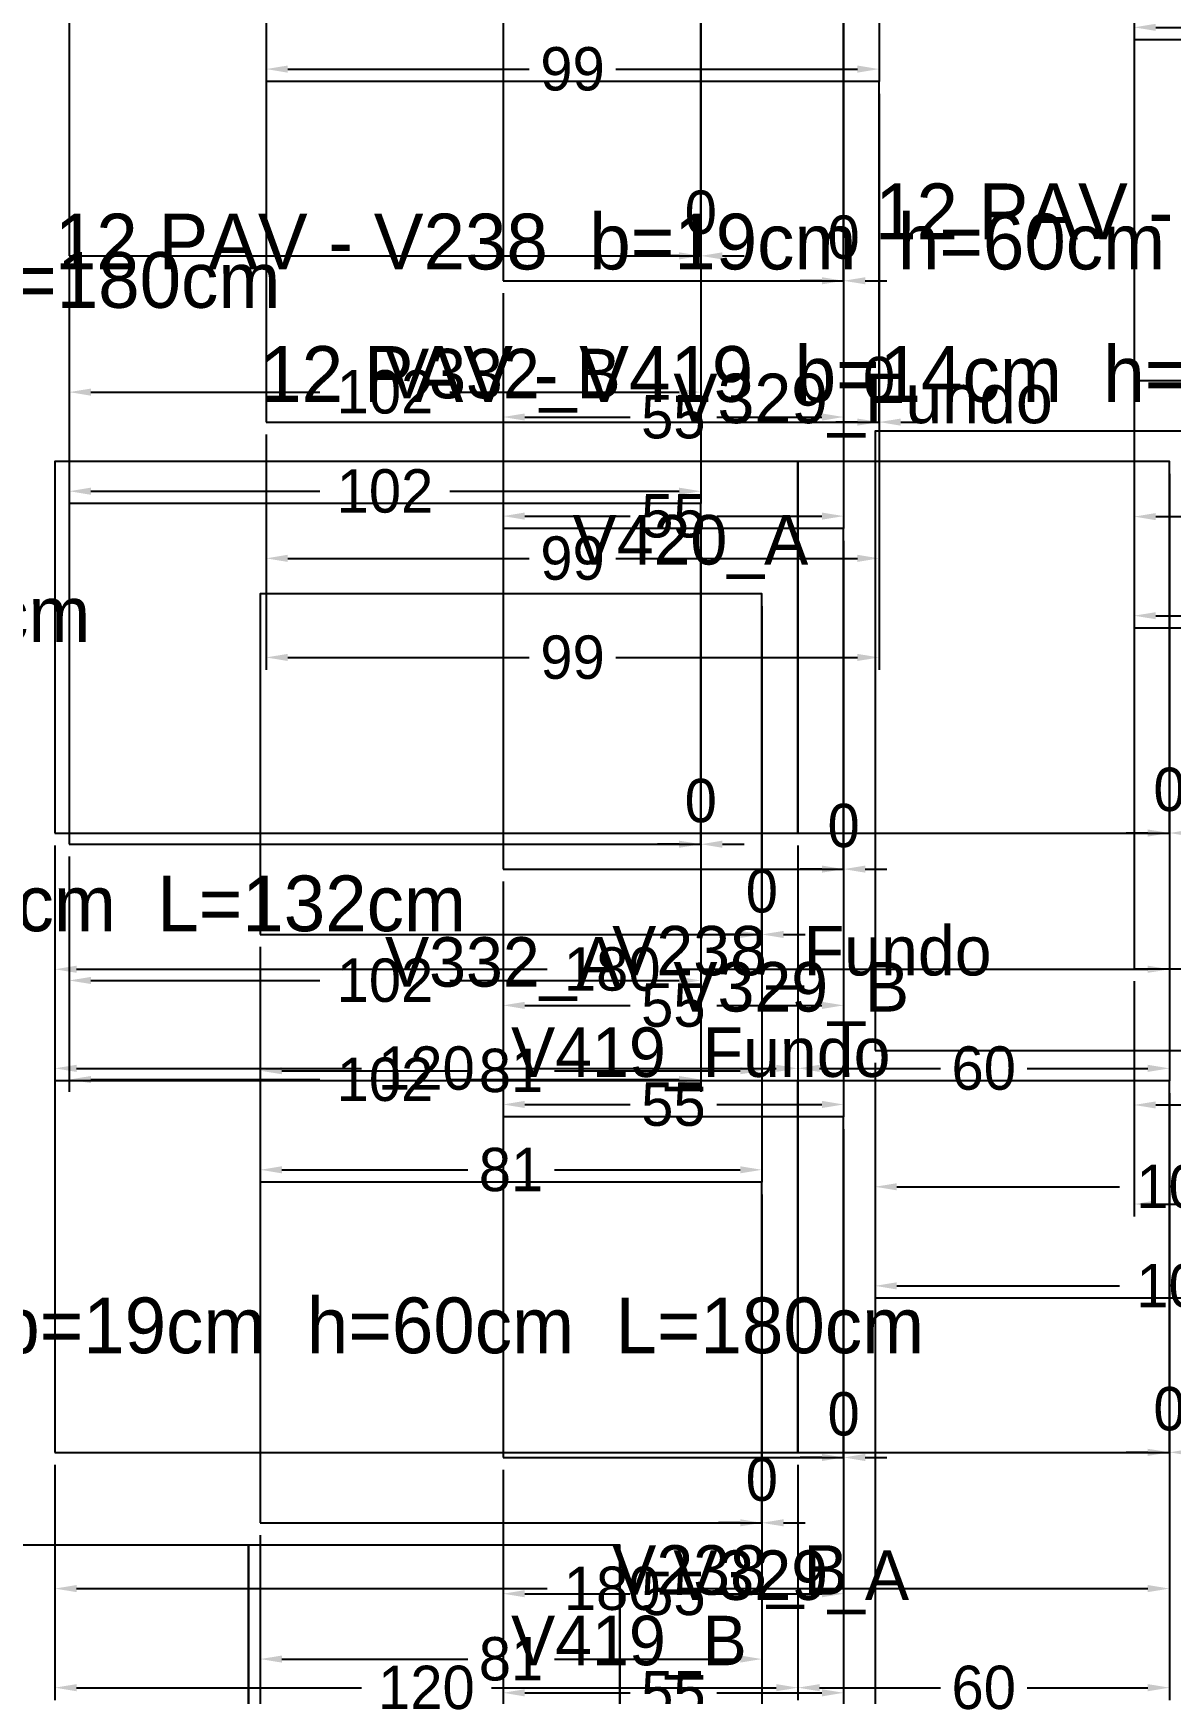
# Model space of a CAD drawing. Header units: metres. Extents: x 946 to 6411, y 1397 to 3666.
# Drawn here: x 4629 to 4812.7, y 2021.7 to 2289.8 of the extents above; entities that cross this region are included whole.
import ezdxf

# ---------------------------------------------------------------- set-up
doc = ezdxf.new("R2010")
doc.units = ezdxf.units.M
doc.layers.add('COTA', color=3, linetype='Continuous')
doc.dimstyles.new('COTA_VIG', dxfattribs={"dimtxt": 7, "dimasz": 3.5, "dimexe": 2, "dimexo": 2, "dimgap": 1.5, "dimtad": 1, "dimdec": 1, "dimcen": 2.5, "dimclrd": 3, "dimclre": 3, "dimclrt": 3, "dimazin": 3, "dimtfac": 1, "dimtmove": 0, "dimatfit": 3})

# ---------------------------------------------------------------- blocks, each defined once
blk = doc.blocks.new('_CLOSEDFILLED')
at = {"color": 0, "linetype": 'BYBLOCK'}
blk.add_solid([(-1, 0.164), (0, 0), (-1, -0.164)], dxfattribs=at)
blk = doc.blocks.new('*D292')
at = {"color": 3}
for p, q in [((4806.74, 2136.74), (4806.74, 2114.74)), ((4938.74, 2136.74), (4938.74, 2114.74)), ((4810.24, 2116.74), (4862.24, 2116.74)), ((4883.24, 2116.74), (4935.24, 2116.74))]:
    blk.add_line(p, q, dxfattribs=at)
at = {"layer": 'Defpoints'}
for p in [(4806.74, 2138.74), (4938.74, 2138.74), (4806.74, 2116.74)]:
    blk.add_point(p, dxfattribs=at)
at = {"layer": 'COTA', "color": 3, "xscale": 3.5, "yscale": 3.5, "rotation": 180}
blk.add_blockref('_CLOSEDFILLED', (4806.74, 2116.74), dxfattribs=at)
at = {"layer": 'COTA', "color": 3, "xscale": 3.5, "yscale": 3.5}
blk.add_blockref('_CLOSEDFILLED', (4938.74, 2116.74), dxfattribs=at)
at = {"layer": 'COTA', "color": 3, "insert": (4872.74, 2116.74), "char_height": 7, "attachment_point": 5}
blk.add_mtext('132', dxfattribs=at)
blk = doc.blocks.new('*D293')
at = {"color": 3}
for p, q in [((4806.74, 2136.74), (4806.74, 2098.74)), ((4926.74, 2136.74), (4926.74, 2098.74)), ((4810.24, 2100.74), (4856.24, 2100.74)), ((4877.24, 2100.74), (4923.24, 2100.74))]:
    blk.add_line(p, q, dxfattribs=at)
at = {"layer": 'Defpoints'}
for p in [(4806.74, 2138.74), (4926.74, 2138.74), (4806.74, 2100.74)]:
    blk.add_point(p, dxfattribs=at)
at = {"layer": 'COTA', "color": 3, "xscale": 3.5, "yscale": 3.5, "rotation": 180}
blk.add_blockref('_CLOSEDFILLED', (4806.74, 2100.74), dxfattribs=at)
at = {"layer": 'COTA', "color": 3, "xscale": 3.5, "yscale": 3.5}
blk.add_blockref('_CLOSEDFILLED', (4926.74, 2100.74), dxfattribs=at)
at = {"layer": 'COTA', "color": 3, "insert": (4866.74, 2100.74), "char_height": 7, "attachment_point": 5}
blk.add_mtext('120', dxfattribs=at)
blk = doc.blocks.new('*D296')
at = {"color": 3}
for p, q in [((4806.74, 2231.74), (4806.74, 2209.74)), ((4938.74, 2231.74), (4938.74, 2209.74)), ((4810.24, 2211.74), (4862.24, 2211.74)), ((4883.24, 2211.74), (4935.24, 2211.74))]:
    blk.add_line(p, q, dxfattribs=at)
at = {"layer": 'Defpoints'}
for p in [(4806.74, 2233.74), (4938.74, 2233.74), (4806.74, 2211.74)]:
    blk.add_point(p, dxfattribs=at)
at = {"layer": 'COTA', "color": 3, "xscale": 3.5, "yscale": 3.5, "rotation": 180}
blk.add_blockref('_CLOSEDFILLED', (4806.74, 2211.74), dxfattribs=at)
at = {"layer": 'COTA', "color": 3, "xscale": 3.5, "yscale": 3.5}
blk.add_blockref('_CLOSEDFILLED', (4938.74, 2211.74), dxfattribs=at)
at = {"layer": 'COTA', "color": 3, "insert": (4872.74, 2211.74), "char_height": 7, "attachment_point": 5}
blk.add_mtext('132', dxfattribs=at)
blk = doc.blocks.new('*D297')
at = {"color": 3}
for p, q in [((4806.74, 2231.74), (4806.74, 2193.74)), ((4926.74, 2231.74), (4926.74, 2193.74)), ((4810.24, 2195.74), (4856.24, 2195.74)), ((4877.24, 2195.74), (4923.24, 2195.74))]:
    blk.add_line(p, q, dxfattribs=at)
at = {"layer": 'Defpoints'}
for p in [(4806.74, 2233.74), (4926.74, 2233.74), (4806.74, 2195.74)]:
    blk.add_point(p, dxfattribs=at)
at = {"layer": 'COTA', "color": 3, "xscale": 3.5, "yscale": 3.5, "rotation": 180}
blk.add_blockref('_CLOSEDFILLED', (4806.74, 2195.74), dxfattribs=at)
at = {"layer": 'COTA', "color": 3, "xscale": 3.5, "yscale": 3.5}
blk.add_blockref('_CLOSEDFILLED', (4926.74, 2195.74), dxfattribs=at)
at = {"layer": 'COTA', "color": 3, "insert": (4866.74, 2195.74), "char_height": 7, "attachment_point": 5}
blk.add_mtext('120', dxfattribs=at)
blk = doc.blocks.new('*D301')
at = {"color": 3}
for p, q in [((4806.74, 2326.74), (4806.74, 2288.74)), ((4926.74, 2326.74), (4926.74, 2288.74)), ((4810.24, 2290.74), (4856.24, 2290.74)), ((4877.24, 2290.74), (4923.24, 2290.74))]:
    blk.add_line(p, q, dxfattribs=at)
at = {"layer": 'Defpoints'}
for p in [(4806.74, 2328.74), (4926.74, 2328.74), (4806.74, 2290.74)]:
    blk.add_point(p, dxfattribs=at)
at = {"layer": 'COTA', "color": 3, "xscale": 3.5, "yscale": 3.5, "rotation": 180}
blk.add_blockref('_CLOSEDFILLED', (4806.74, 2290.74), dxfattribs=at)
at = {"layer": 'COTA', "color": 3, "xscale": 3.5, "yscale": 3.5}
blk.add_blockref('_CLOSEDFILLED', (4926.74, 2290.74), dxfattribs=at)
at = {"layer": 'COTA', "color": 3, "insert": (4866.74, 2290.74), "char_height": 7, "attachment_point": 5}
blk.add_mtext('120', dxfattribs=at)
blk = doc.blocks.new('*D1175')
at = {"color": 3}
for p, q in [((4632.45, 2058.65), (4632.45, 2036.65)), ((4812.45, 2058.65), (4812.45, 2036.65)), ((4635.95, 2038.65), (4711.95, 2038.65)), ((4732.95, 2038.65), (4808.95, 2038.65))]:
    blk.add_line(p, q, dxfattribs=at)
at = {"layer": 'Defpoints'}
for p in [(4632.45, 2060.65), (4812.45, 2060.65), (4632.45, 2038.65)]:
    blk.add_point(p, dxfattribs=at)
at = {"layer": 'COTA', "color": 3, "xscale": 3.5, "yscale": 3.5, "rotation": 180}
blk.add_blockref('_CLOSEDFILLED', (4632.45, 2038.65), dxfattribs=at)
at = {"layer": 'COTA', "color": 3, "xscale": 3.5, "yscale": 3.5}
blk.add_blockref('_CLOSEDFILLED', (4812.45, 2038.65), dxfattribs=at)
at = {"layer": 'COTA', "color": 3, "insert": (4722.45, 2038.65), "char_height": 7, "attachment_point": 5}
blk.add_mtext('180', dxfattribs=at)
blk = doc.blocks.new('*D1176')
at = {"color": 3}
for p, q in [((4632.45, 2058.65), (4632.45, 2020.65)), ((4752.45, 2058.65), (4752.45, 2020.65)), ((4635.95, 2022.65), (4681.95, 2022.65)), ((4702.95, 2022.65), (4748.95, 2022.65))]:
    blk.add_line(p, q, dxfattribs=at)
at = {"layer": 'Defpoints'}
for p in [(4632.45, 2060.65), (4752.45, 2060.65), (4632.45, 2022.65)]:
    blk.add_point(p, dxfattribs=at)
at = {"layer": 'COTA', "color": 3, "xscale": 3.5, "yscale": 3.5, "rotation": 180}
blk.add_blockref('_CLOSEDFILLED', (4632.45, 2022.65), dxfattribs=at)
at = {"layer": 'COTA', "color": 3, "xscale": 3.5, "yscale": 3.5}
blk.add_blockref('_CLOSEDFILLED', (4752.45, 2022.65), dxfattribs=at)
at = {"layer": 'COTA', "color": 3, "insert": (4692.45, 2022.65), "char_height": 7, "attachment_point": 5}
blk.add_mtext('120', dxfattribs=at)
blk = doc.blocks.new('*D1177')
at = {"color": 3}
for p, q in [((4752.45, 2058.65), (4752.45, 2020.65)), ((4812.45, 2058.65), (4812.45, 2020.65)), ((4755.95, 2022.65), (4775.45, 2022.65)), ((4789.45, 2022.65), (4808.95, 2022.65))]:
    blk.add_line(p, q, dxfattribs=at)
at = {"layer": 'Defpoints'}
for p in [(4752.45, 2060.65), (4812.45, 2060.65), (4752.45, 2022.65)]:
    blk.add_point(p, dxfattribs=at)
at = {"layer": 'COTA', "color": 3, "xscale": 3.5, "yscale": 3.5, "rotation": 180}
blk.add_blockref('_CLOSEDFILLED', (4752.45, 2022.65), dxfattribs=at)
at = {"layer": 'COTA', "color": 3, "xscale": 3.5, "yscale": 3.5}
blk.add_blockref('_CLOSEDFILLED', (4812.45, 2022.65), dxfattribs=at)
at = {"layer": 'COTA', "color": 3, "insert": (4782.45, 2022.65), "char_height": 7, "attachment_point": 5}
blk.add_mtext('60', dxfattribs=at)
blk = doc.blocks.new('*D1179')
at = {"color": 3}
for p, q in [((4632.45, 2158.65), (4632.45, 2136.65)), ((4812.45, 2158.65), (4812.45, 2136.65)), ((4635.95, 2138.65), (4711.95, 2138.65)), ((4732.95, 2138.65), (4808.95, 2138.65))]:
    blk.add_line(p, q, dxfattribs=at)
at = {"layer": 'Defpoints'}
for p in [(4632.45, 2160.65), (4812.45, 2160.65), (4632.45, 2138.65)]:
    blk.add_point(p, dxfattribs=at)
at = {"layer": 'COTA', "color": 3, "xscale": 3.5, "yscale": 3.5, "rotation": 180}
blk.add_blockref('_CLOSEDFILLED', (4632.45, 2138.65), dxfattribs=at)
at = {"layer": 'COTA', "color": 3, "xscale": 3.5, "yscale": 3.5}
blk.add_blockref('_CLOSEDFILLED', (4812.45, 2138.65), dxfattribs=at)
at = {"layer": 'COTA', "color": 3, "insert": (4722.45, 2138.65), "char_height": 7, "attachment_point": 5}
blk.add_mtext('180', dxfattribs=at)
blk = doc.blocks.new('*D1180')
at = {"color": 3}
for p, q in [((4632.45, 2158.65), (4632.45, 2120.65)), ((4752.45, 2158.65), (4752.45, 2120.65)), ((4635.95, 2122.65), (4681.95, 2122.65)), ((4702.95, 2122.65), (4748.95, 2122.65))]:
    blk.add_line(p, q, dxfattribs=at)
at = {"layer": 'Defpoints'}
for p in [(4632.45, 2160.65), (4752.45, 2160.65), (4632.45, 2122.65)]:
    blk.add_point(p, dxfattribs=at)
at = {"layer": 'COTA', "color": 3, "xscale": 3.5, "yscale": 3.5, "rotation": 180}
blk.add_blockref('_CLOSEDFILLED', (4632.45, 2122.65), dxfattribs=at)
at = {"layer": 'COTA', "color": 3, "xscale": 3.5, "yscale": 3.5}
blk.add_blockref('_CLOSEDFILLED', (4752.45, 2122.65), dxfattribs=at)
at = {"layer": 'COTA', "color": 3, "insert": (4692.45, 2122.65), "char_height": 7, "attachment_point": 5}
blk.add_mtext('120', dxfattribs=at)
blk = doc.blocks.new('*D1181')
at = {"color": 3}
for p, q in [((4752.45, 2158.65), (4752.45, 2120.65)), ((4812.45, 2158.65), (4812.45, 2120.65)), ((4755.95, 2122.65), (4775.45, 2122.65)), ((4789.45, 2122.65), (4808.95, 2122.65))]:
    blk.add_line(p, q, dxfattribs=at)
at = {"layer": 'Defpoints'}
for p in [(4752.45, 2160.65), (4812.45, 2160.65), (4752.45, 2122.65)]:
    blk.add_point(p, dxfattribs=at)
at = {"layer": 'COTA', "color": 3, "xscale": 3.5, "yscale": 3.5, "rotation": 180}
blk.add_blockref('_CLOSEDFILLED', (4752.45, 2122.65), dxfattribs=at)
at = {"layer": 'COTA', "color": 3, "xscale": 3.5, "yscale": 3.5}
blk.add_blockref('_CLOSEDFILLED', (4812.45, 2122.65), dxfattribs=at)
at = {"layer": 'COTA', "color": 3, "insert": (4782.45, 2122.65), "char_height": 7, "attachment_point": 5}
blk.add_mtext('60', dxfattribs=at)
blk = doc.blocks.new('*D1642')
at = {"color": 3}
for p, q in [((4704.83, 2057.82), (4704.83, 2035.82)), ((4759.83, 2057.82), (4759.83, 2035.82)), ((4708.33, 2037.82), (4725.33, 2037.82)), ((4739.33, 2037.82), (4756.33, 2037.82))]:
    blk.add_line(p, q, dxfattribs=at)
at = {"layer": 'Defpoints'}
for p in [(4704.83, 2059.82), (4759.83, 2059.82), (4704.83, 2037.82)]:
    blk.add_point(p, dxfattribs=at)
at = {"layer": 'COTA', "color": 3, "xscale": 3.5, "yscale": 3.5, "rotation": 180}
blk.add_blockref('_CLOSEDFILLED', (4704.83, 2037.82), dxfattribs=at)
at = {"layer": 'COTA', "color": 3, "xscale": 3.5, "yscale": 3.5}
blk.add_blockref('_CLOSEDFILLED', (4759.83, 2037.82), dxfattribs=at)
at = {"layer": 'COTA', "color": 3, "insert": (4732.33, 2037.82), "char_height": 7, "attachment_point": 5}
blk.add_mtext('55', dxfattribs=at)
blk = doc.blocks.new('*D1643')
at = {"color": 3}
for p, q in [((4704.83, 2057.82), (4704.83, 2019.82)), ((4759.83, 2057.82), (4759.83, 2019.82)), ((4708.33, 2021.82), (4725.33, 2021.82)), ((4739.33, 2021.82), (4756.33, 2021.82))]:
    blk.add_line(p, q, dxfattribs=at)
at = {"layer": 'Defpoints'}
for p in [(4704.83, 2059.82), (4759.83, 2059.82), (4704.83, 2021.82)]:
    blk.add_point(p, dxfattribs=at)
at = {"layer": 'COTA', "color": 3, "xscale": 3.5, "yscale": 3.5, "rotation": 180}
blk.add_blockref('_CLOSEDFILLED', (4704.83, 2021.82), dxfattribs=at)
at = {"layer": 'COTA', "color": 3, "xscale": 3.5, "yscale": 3.5}
blk.add_blockref('_CLOSEDFILLED', (4759.83, 2021.82), dxfattribs=at)
at = {"layer": 'COTA', "color": 3, "insert": (4732.33, 2021.82), "char_height": 7, "attachment_point": 5}
blk.add_mtext('55', dxfattribs=at)
blk = doc.blocks.new('*D1645')
at = {"color": 3}
for p, q in [((4704.83, 2152.82), (4704.83, 2130.82)), ((4759.83, 2152.82), (4759.83, 2130.82)), ((4708.33, 2132.82), (4725.33, 2132.82)), ((4739.33, 2132.82), (4756.33, 2132.82))]:
    blk.add_line(p, q, dxfattribs=at)
at = {"layer": 'Defpoints'}
for p in [(4704.83, 2154.82), (4759.83, 2154.82), (4704.83, 2132.82)]:
    blk.add_point(p, dxfattribs=at)
at = {"layer": 'COTA', "color": 3, "xscale": 3.5, "yscale": 3.5, "rotation": 180}
blk.add_blockref('_CLOSEDFILLED', (4704.83, 2132.82), dxfattribs=at)
at = {"layer": 'COTA', "color": 3, "xscale": 3.5, "yscale": 3.5}
blk.add_blockref('_CLOSEDFILLED', (4759.83, 2132.82), dxfattribs=at)
at = {"layer": 'COTA', "color": 3, "insert": (4732.33, 2132.82), "char_height": 7, "attachment_point": 5}
blk.add_mtext('55', dxfattribs=at)
blk = doc.blocks.new('*D1646')
at = {"color": 3}
for p, q in [((4704.83, 2152.82), (4704.83, 2114.82)), ((4759.83, 2152.82), (4759.83, 2114.82)), ((4708.33, 2116.82), (4725.33, 2116.82)), ((4739.33, 2116.82), (4756.33, 2116.82))]:
    blk.add_line(p, q, dxfattribs=at)
at = {"layer": 'Defpoints'}
for p in [(4704.83, 2154.82), (4759.83, 2154.82), (4704.83, 2116.82)]:
    blk.add_point(p, dxfattribs=at)
at = {"layer": 'COTA', "color": 3, "xscale": 3.5, "yscale": 3.5, "rotation": 180}
blk.add_blockref('_CLOSEDFILLED', (4704.83, 2116.82), dxfattribs=at)
at = {"layer": 'COTA', "color": 3, "xscale": 3.5, "yscale": 3.5}
blk.add_blockref('_CLOSEDFILLED', (4759.83, 2116.82), dxfattribs=at)
at = {"layer": 'COTA', "color": 3, "insert": (4732.33, 2116.82), "char_height": 7, "attachment_point": 5}
blk.add_mtext('55', dxfattribs=at)
blk = doc.blocks.new('*D1648')
at = {"color": 3}
for p, q in [((4704.83, 2247.82), (4704.83, 2225.82)), ((4759.83, 2247.82), (4759.83, 2225.82)), ((4708.33, 2227.82), (4725.33, 2227.82)), ((4739.33, 2227.82), (4756.33, 2227.82))]:
    blk.add_line(p, q, dxfattribs=at)
at = {"layer": 'Defpoints'}
for p in [(4704.83, 2249.82), (4759.83, 2249.82), (4704.83, 2227.82)]:
    blk.add_point(p, dxfattribs=at)
at = {"layer": 'COTA', "color": 3, "xscale": 3.5, "yscale": 3.5, "rotation": 180}
blk.add_blockref('_CLOSEDFILLED', (4704.83, 2227.82), dxfattribs=at)
at = {"layer": 'COTA', "color": 3, "xscale": 3.5, "yscale": 3.5}
blk.add_blockref('_CLOSEDFILLED', (4759.83, 2227.82), dxfattribs=at)
at = {"layer": 'COTA', "color": 3, "insert": (4732.33, 2227.82), "char_height": 7, "attachment_point": 5}
blk.add_mtext('55', dxfattribs=at)
blk = doc.blocks.new('*D1649')
at = {"color": 3}
for p, q in [((4704.83, 2247.82), (4704.83, 2209.82)), ((4759.83, 2247.82), (4759.83, 2209.82)), ((4708.33, 2211.82), (4725.33, 2211.82)), ((4739.33, 2211.82), (4756.33, 2211.82))]:
    blk.add_line(p, q, dxfattribs=at)
at = {"layer": 'Defpoints'}
for p in [(4704.83, 2249.82), (4759.83, 2249.82), (4704.83, 2211.82)]:
    blk.add_point(p, dxfattribs=at)
at = {"layer": 'COTA', "color": 3, "xscale": 3.5, "yscale": 3.5, "rotation": 180}
blk.add_blockref('_CLOSEDFILLED', (4704.83, 2211.82), dxfattribs=at)
at = {"layer": 'COTA', "color": 3, "xscale": 3.5, "yscale": 3.5}
blk.add_blockref('_CLOSEDFILLED', (4759.83, 2211.82), dxfattribs=at)
at = {"layer": 'COTA', "color": 3, "insert": (4732.33, 2211.82), "char_height": 7, "attachment_point": 5}
blk.add_mtext('55', dxfattribs=at)
blk = doc.blocks.new('*D1669')
at = {"color": 3}
for p, q in [((4634.76, 2156.84), (4634.76, 2134.84)), ((4736.76, 2156.84), (4736.76, 2134.84)), ((4638.26, 2136.84), (4675.26, 2136.84)), ((4696.26, 2136.84), (4733.26, 2136.84))]:
    blk.add_line(p, q, dxfattribs=at)
at = {"layer": 'Defpoints'}
for p in [(4634.76, 2158.84), (4736.76, 2158.84), (4634.76, 2136.84)]:
    blk.add_point(p, dxfattribs=at)
at = {"layer": 'COTA', "color": 3, "xscale": 3.5, "yscale": 3.5, "rotation": 180}
blk.add_blockref('_CLOSEDFILLED', (4634.76, 2136.84), dxfattribs=at)
at = {"layer": 'COTA', "color": 3, "xscale": 3.5, "yscale": 3.5}
blk.add_blockref('_CLOSEDFILLED', (4736.76, 2136.84), dxfattribs=at)
at = {"layer": 'COTA', "color": 3, "insert": (4685.76, 2136.84), "char_height": 7, "attachment_point": 5}
blk.add_mtext('102', dxfattribs=at)
blk = doc.blocks.new('*D1670')
at = {"color": 3}
for p, q in [((4634.76, 2156.84), (4634.76, 2118.84)), ((4736.76, 2156.84), (4736.76, 2118.84)), ((4638.26, 2120.84), (4675.26, 2120.84)), ((4696.26, 2120.84), (4733.26, 2120.84))]:
    blk.add_line(p, q, dxfattribs=at)
at = {"layer": 'Defpoints'}
for p in [(4634.76, 2158.84), (4736.76, 2158.84), (4634.76, 2120.84)]:
    blk.add_point(p, dxfattribs=at)
at = {"layer": 'COTA', "color": 3, "xscale": 3.5, "yscale": 3.5, "rotation": 180}
blk.add_blockref('_CLOSEDFILLED', (4634.76, 2120.84), dxfattribs=at)
at = {"layer": 'COTA', "color": 3, "xscale": 3.5, "yscale": 3.5}
blk.add_blockref('_CLOSEDFILLED', (4736.76, 2120.84), dxfattribs=at)
at = {"layer": 'COTA', "color": 3, "insert": (4685.76, 2120.84), "char_height": 7, "attachment_point": 5}
blk.add_mtext('102', dxfattribs=at)
blk = doc.blocks.new('*D1672')
at = {"color": 3}
for p, q in [((4634.76, 2251.84), (4634.76, 2229.84)), ((4736.76, 2251.84), (4736.76, 2229.84)), ((4638.26, 2231.84), (4675.26, 2231.84)), ((4696.26, 2231.84), (4733.26, 2231.84))]:
    blk.add_line(p, q, dxfattribs=at)
at = {"layer": 'Defpoints'}
for p in [(4634.76, 2253.84), (4736.76, 2253.84), (4634.76, 2231.84)]:
    blk.add_point(p, dxfattribs=at)
at = {"layer": 'COTA', "color": 3, "xscale": 3.5, "yscale": 3.5, "rotation": 180}
blk.add_blockref('_CLOSEDFILLED', (4634.76, 2231.84), dxfattribs=at)
at = {"layer": 'COTA', "color": 3, "xscale": 3.5, "yscale": 3.5}
blk.add_blockref('_CLOSEDFILLED', (4736.76, 2231.84), dxfattribs=at)
at = {"layer": 'COTA', "color": 3, "insert": (4685.76, 2231.84), "char_height": 7, "attachment_point": 5}
blk.add_mtext('102', dxfattribs=at)
blk = doc.blocks.new('*D1673')
at = {"color": 3}
for p, q in [((4634.76, 2251.84), (4634.76, 2213.84)), ((4736.76, 2251.84), (4736.76, 2213.84)), ((4638.26, 2215.84), (4675.26, 2215.84)), ((4696.26, 2215.84), (4733.26, 2215.84))]:
    blk.add_line(p, q, dxfattribs=at)
at = {"layer": 'Defpoints'}
for p in [(4634.76, 2253.84), (4736.76, 2253.84), (4634.76, 2215.84)]:
    blk.add_point(p, dxfattribs=at)
at = {"layer": 'COTA', "color": 3, "xscale": 3.5, "yscale": 3.5, "rotation": 180}
blk.add_blockref('_CLOSEDFILLED', (4634.76, 2215.84), dxfattribs=at)
at = {"layer": 'COTA', "color": 3, "xscale": 3.5, "yscale": 3.5}
blk.add_blockref('_CLOSEDFILLED', (4736.76, 2215.84), dxfattribs=at)
at = {"layer": 'COTA', "color": 3, "insert": (4685.76, 2215.84), "char_height": 7, "attachment_point": 5}
blk.add_mtext('102', dxfattribs=at)
blk = doc.blocks.new('*D1882')
at = {"color": 3}
for p, q in [((4764.9, 2123.53), (4764.9, 2101.53)), ((4864.9, 2123.53), (4864.9, 2101.53)), ((4768.4, 2103.53), (4804.4, 2103.53)), ((4825.4, 2103.53), (4861.4, 2103.53))]:
    blk.add_line(p, q, dxfattribs=at)
at = {"layer": 'Defpoints'}
for p in [(4764.9, 2125.53), (4864.9, 2125.53), (4764.9, 2103.53)]:
    blk.add_point(p, dxfattribs=at)
at = {"layer": 'COTA', "color": 3, "xscale": 3.5, "yscale": 3.5, "rotation": 180}
blk.add_blockref('_CLOSEDFILLED', (4764.9, 2103.53), dxfattribs=at)
at = {"layer": 'COTA', "color": 3, "xscale": 3.5, "yscale": 3.5}
blk.add_blockref('_CLOSEDFILLED', (4864.9, 2103.53), dxfattribs=at)
at = {"layer": 'COTA', "color": 3, "insert": (4814.9, 2103.53), "char_height": 7, "attachment_point": 5}
blk.add_mtext('100', dxfattribs=at)
blk = doc.blocks.new('*D1883')
at = {"color": 3}
for p, q in [((4764.9, 2123.53), (4764.9, 2085.53)), ((4864.9, 2123.53), (4864.9, 2085.53)), ((4768.4, 2087.53), (4804.4, 2087.53)), ((4825.4, 2087.53), (4861.4, 2087.53))]:
    blk.add_line(p, q, dxfattribs=at)
at = {"layer": 'Defpoints'}
for p in [(4764.9, 2125.53), (4864.9, 2125.53), (4764.9, 2087.53)]:
    blk.add_point(p, dxfattribs=at)
at = {"layer": 'COTA', "color": 3, "xscale": 3.5, "yscale": 3.5, "rotation": 180}
blk.add_blockref('_CLOSEDFILLED', (4764.9, 2087.53), dxfattribs=at)
at = {"layer": 'COTA', "color": 3, "xscale": 3.5, "yscale": 3.5}
blk.add_blockref('_CLOSEDFILLED', (4864.9, 2087.53), dxfattribs=at)
at = {"layer": 'COTA', "color": 3, "insert": (4814.9, 2087.53), "char_height": 7, "attachment_point": 5}
blk.add_mtext('100', dxfattribs=at)
blk = doc.blocks.new('*D1999')
at = {"color": 3}
for p, q in [((4665.62, 2047.27), (4665.62, 2025.27)), ((4746.62, 2047.27), (4746.62, 2025.27)), ((4669.12, 2027.27), (4699.12, 2027.27)), ((4713.12, 2027.27), (4743.12, 2027.27))]:
    blk.add_line(p, q, dxfattribs=at)
at = {"layer": 'Defpoints'}
for p in [(4665.62, 2049.27), (4746.62, 2049.27), (4665.62, 2027.27)]:
    blk.add_point(p, dxfattribs=at)
at = {"layer": 'COTA', "color": 3, "xscale": 3.5, "yscale": 3.5, "rotation": 180}
blk.add_blockref('_CLOSEDFILLED', (4665.62, 2027.27), dxfattribs=at)
at = {"layer": 'COTA', "color": 3, "xscale": 3.5, "yscale": 3.5}
blk.add_blockref('_CLOSEDFILLED', (4746.62, 2027.27), dxfattribs=at)
at = {"layer": 'COTA', "color": 3, "insert": (4706.12, 2027.27), "char_height": 7, "attachment_point": 5}
blk.add_mtext('81', dxfattribs=at)
blk = doc.blocks.new('*D2000')
at = {"color": 3}
for p, q in [((4665.62, 2047.27), (4665.62, 2009.27)), ((4746.62, 2047.27), (4746.62, 2009.27)), ((4669.12, 2011.27), (4699.12, 2011.27)), ((4713.12, 2011.27), (4743.12, 2011.27))]:
    blk.add_line(p, q, dxfattribs=at)
at = {"layer": 'Defpoints'}
for p in [(4665.62, 2049.27), (4746.62, 2049.27), (4665.62, 2011.27)]:
    blk.add_point(p, dxfattribs=at)
at = {"layer": 'COTA', "color": 3, "xscale": 3.5, "yscale": 3.5, "rotation": 180}
blk.add_blockref('_CLOSEDFILLED', (4665.62, 2011.27), dxfattribs=at)
at = {"layer": 'COTA', "color": 3, "xscale": 3.5, "yscale": 3.5}
blk.add_blockref('_CLOSEDFILLED', (4746.62, 2011.27), dxfattribs=at)
at = {"layer": 'COTA', "color": 3, "insert": (4706.12, 2011.27), "char_height": 7, "attachment_point": 5}
blk.add_mtext('81', dxfattribs=at)
blk = doc.blocks.new('*D2002')
at = {"color": 3}
for p, q in [((4665.62, 2142.27), (4665.62, 2120.27)), ((4746.62, 2142.27), (4746.62, 2120.27)), ((4669.12, 2122.27), (4699.12, 2122.27)), ((4713.12, 2122.27), (4743.12, 2122.27))]:
    blk.add_line(p, q, dxfattribs=at)
at = {"layer": 'Defpoints'}
for p in [(4665.62, 2144.27), (4746.62, 2144.27), (4665.62, 2122.27)]:
    blk.add_point(p, dxfattribs=at)
at = {"layer": 'COTA', "color": 3, "xscale": 3.5, "yscale": 3.5, "rotation": 180}
blk.add_blockref('_CLOSEDFILLED', (4665.62, 2122.27), dxfattribs=at)
at = {"layer": 'COTA', "color": 3, "xscale": 3.5, "yscale": 3.5}
blk.add_blockref('_CLOSEDFILLED', (4746.62, 2122.27), dxfattribs=at)
at = {"layer": 'COTA', "color": 3, "insert": (4706.12, 2122.27), "char_height": 7, "attachment_point": 5}
blk.add_mtext('81', dxfattribs=at)
blk = doc.blocks.new('*D2003')
at = {"color": 3}
for p, q in [((4665.62, 2142.27), (4665.62, 2104.27)), ((4746.62, 2142.27), (4746.62, 2104.27)), ((4669.12, 2106.27), (4699.12, 2106.27)), ((4713.12, 2106.27), (4743.12, 2106.27))]:
    blk.add_line(p, q, dxfattribs=at)
at = {"layer": 'Defpoints'}
for p in [(4665.62, 2144.27), (4746.62, 2144.27), (4665.62, 2106.27)]:
    blk.add_point(p, dxfattribs=at)
at = {"layer": 'COTA', "color": 3, "xscale": 3.5, "yscale": 3.5, "rotation": 180}
blk.add_blockref('_CLOSEDFILLED', (4665.62, 2106.27), dxfattribs=at)
at = {"layer": 'COTA', "color": 3, "xscale": 3.5, "yscale": 3.5}
blk.add_blockref('_CLOSEDFILLED', (4746.62, 2106.27), dxfattribs=at)
at = {"layer": 'COTA', "color": 3, "insert": (4706.12, 2106.27), "char_height": 7, "attachment_point": 5}
blk.add_mtext('81', dxfattribs=at)
blk = doc.blocks.new('*D2005')
at = {"color": 3}
for p, q in [((4666.55, 2225), (4666.55, 2203)), ((4765.55, 2225), (4765.55, 2203)), ((4670.05, 2205), (4709.05, 2205)), ((4723.05, 2205), (4762.05, 2205))]:
    blk.add_line(p, q, dxfattribs=at)
at = {"layer": 'Defpoints'}
for p in [(4666.55, 2227), (4765.55, 2227), (4666.55, 2205)]:
    blk.add_point(p, dxfattribs=at)
at = {"layer": 'COTA', "color": 3, "xscale": 3.5, "yscale": 3.5, "rotation": 180}
blk.add_blockref('_CLOSEDFILLED', (4666.55, 2205), dxfattribs=at)
at = {"layer": 'COTA', "color": 3, "xscale": 3.5, "yscale": 3.5}
blk.add_blockref('_CLOSEDFILLED', (4765.55, 2205), dxfattribs=at)
at = {"layer": 'COTA', "color": 3, "insert": (4716.05, 2205), "char_height": 7, "attachment_point": 5}
blk.add_mtext('99', dxfattribs=at)
blk = doc.blocks.new('*D2006')
at = {"color": 3}
for p, q in [((4666.55, 2225), (4666.55, 2187)), ((4765.55, 2225), (4765.55, 2187)), ((4670.05, 2189), (4709.05, 2189)), ((4723.05, 2189), (4762.05, 2189))]:
    blk.add_line(p, q, dxfattribs=at)
at = {"layer": 'Defpoints'}
for p in [(4666.55, 2227), (4765.55, 2227), (4666.55, 2189)]:
    blk.add_point(p, dxfattribs=at)
at = {"layer": 'COTA', "color": 3, "xscale": 3.5, "yscale": 3.5, "rotation": 180}
blk.add_blockref('_CLOSEDFILLED', (4666.55, 2189), dxfattribs=at)
at = {"layer": 'COTA', "color": 3, "xscale": 3.5, "yscale": 3.5}
blk.add_blockref('_CLOSEDFILLED', (4765.55, 2189), dxfattribs=at)
at = {"layer": 'COTA', "color": 3, "insert": (4716.05, 2189), "char_height": 7, "attachment_point": 5}
blk.add_mtext('99', dxfattribs=at)
blk = doc.blocks.new('*D2009')
at = {"color": 3}
for p, q in [((4666.55, 2320), (4666.55, 2282)), ((4765.55, 2320), (4765.55, 2282)), ((4670.05, 2284), (4709.05, 2284)), ((4723.05, 2284), (4762.05, 2284))]:
    blk.add_line(p, q, dxfattribs=at)
at = {"layer": 'Defpoints'}
for p in [(4666.55, 2322), (4765.55, 2322), (4666.55, 2284)]:
    blk.add_point(p, dxfattribs=at)
at = {"layer": 'COTA', "color": 3, "xscale": 3.5, "yscale": 3.5, "rotation": 180}
blk.add_blockref('_CLOSEDFILLED', (4666.55, 2284), dxfattribs=at)
at = {"layer": 'COTA', "color": 3, "xscale": 3.5, "yscale": 3.5}
blk.add_blockref('_CLOSEDFILLED', (4765.55, 2284), dxfattribs=at)
at = {"layer": 'COTA', "color": 3, "insert": (4716.05, 2284), "char_height": 7, "attachment_point": 5}
blk.add_mtext('99', dxfattribs=at)

msp = doc.modelspace()

# ---------------------------------------------------------------- linework, layer by layer
at = {"layer": 'Paineis'}
for points in [[(4634.76, 2253.84), (4736.76, 2253.84), (4736.76, 2308.84), (4634.76, 2308.84)], [(4704.83, 2249.82), (4759.83, 2249.82), (4759.83, 2304.82), (4704.83, 2304.82)], [(4806.74, 2233.74), (4926.74, 2233.74), (4926.74, 2288.74), (4806.74, 2288.74)], [(4666.55, 2227), (4765.55, 2227), (4765.55, 2282), (4666.55, 2282)], [(4764.9, 2125.53), (4864.9, 2125.53), (4864.9, 2225.53), (4764.9, 2225.53)], [(4632.45, 2160.65), (4752.45, 2160.65), (4752.45, 2220.65), (4632.45, 2220.65)], [(4752.45, 2160.65), (4812.45, 2160.65), (4812.45, 2220.65), (4752.45, 2220.65)], [(4634.76, 2158.84), (4736.76, 2158.84), (4736.76, 2213.84), (4634.76, 2213.84)], [(4704.83, 2154.82), (4759.83, 2154.82), (4759.83, 2209.82), (4704.83, 2209.82)], [(4665.62, 2144.27), (4746.62, 2144.27), (4746.62, 2199.27), (4665.62, 2199.27)], [(4806.74, 2138.74), (4926.74, 2138.74), (4926.74, 2193.74), (4806.74, 2193.74)], [(4632.45, 2060.65), (4752.45, 2060.65), (4752.45, 2120.65), (4632.45, 2120.65)], [(4752.45, 2060.65), (4812.45, 2060.65), (4812.45, 2120.65), (4752.45, 2120.65)], [(4704.83, 2059.82), (4759.83, 2059.82), (4759.83, 2114.82), (4704.83, 2114.82)], [(4665.62, 2049.27), (4746.62, 2049.27), (4746.62, 2104.27), (4665.62, 2104.27)], [(4764.9, 1985.53), (4864.9, 1985.53), (4864.9, 2085.53), (4764.9, 2085.53)], [(4543.7, 1985.65), (4663.7, 1985.65), (4663.7, 2045.65), (4543.7, 2045.65)], [(4663.7, 1985.65), (4723.7, 1985.65), (4723.7, 2045.65), (4663.7, 2045.65)]]:
    msp.add_lwpolyline(points, close=True, dxfattribs=at)

# ---------------------------------------------------------------- texts
at = {"layer": 'NOMENCLATURA', "char_height": 9, "attachment_point": 1}
for s, insert in [('12 PAV - V408  b=19cm  h=100cm  L=100cm', (4764.9, 2265.53)), ('12 PAV - V238  b=19cm  h=60cm  L=180cm', (4632.45, 2260.65)), ('12 PAV - V236  b=19cm  h=50cm  L=180cm', (4433.05, 2254.45)), ('12 PAV - V419  b=14cm  h=55cm  L=81cm', (4665.62, 2239.27)), ('12 PAV - V213  b=19cm  h=50cm  L=180cm', (4402.37, 2200.51)), ('12 PAV - V328  b=19cm  h=60cm  L=132cm', (4463.02, 2153.79)), ('12 PAV - V26  b=19cm  h=60cm  L=180cm', (4543.7, 2085.65))]:
    msp.add_mtext(s, dxfattribs=dict(at, insert=insert))
at = {"layer": 'Texto Secao', "char_height": 8, "attachment_point": 1}
for s, insert in [('V332_B', (4685.76, 2238.84)), ('V329_Fundo', (4732.33, 2234.82)), ('V420_A', (4716.05, 2212)), ('V238_Fundo', (4722.45, 2145.65)), ('V332_A', (4685.76, 2143.84)), ('V329_B', (4732.33, 2139.82)), ('V419_Fundo', (4706.12, 2129.27)), ('V238_B', (4722.45, 2045.65)), ('V329_A', (4732.33, 2044.82)), ('V419_B', (4706.12, 2034.27))]:
    msp.add_mtext(s, dxfattribs=dict(at, insert=insert))

# ---------------------------------------------------------------- dimensions: what is measured, and where the dimension line sits
at = {"layer": 'COTA'}
for base, p1, p2, picture, middle in [((4806.74, 2290.74), (4806.74, 2328.74), (4926.74, 2328.74), '*D301', (4866.74, 2290.74)), ((4666.55, 2284), (4666.55, 2322), (4765.55, 2322), '*D2009', (4716.05, 2284)), ((4634.76, 2231.84), (4634.76, 2253.84), (4736.76, 2253.84), '*D1672', (4685.76, 2231.84)), ((4634.76, 2215.84), (4634.76, 2253.84), (4736.76, 2253.84), '*D1673', (4685.76, 2215.84)), ((4704.83, 2227.82), (4704.83, 2249.82), (4759.83, 2249.82), '*D1648', (4732.33, 2227.82)), ((4704.83, 2211.82), (4704.83, 2249.82), (4759.83, 2249.82), '*D1649', (4732.33, 2211.82)), ((4806.74, 2211.74), (4806.74, 2233.74), (4938.74, 2233.74), '*D296', (4872.74, 2211.74)), ((4806.74, 2195.74), (4806.74, 2233.74), (4926.74, 2233.74), '*D297', (4866.74, 2195.74)), ((4666.55, 2205), (4666.55, 2227), (4765.55, 2227), '*D2005', (4716.05, 2205)), ((4666.55, 2189), (4666.55, 2227), (4765.55, 2227), '*D2006', (4716.05, 2189)), ((4632.45, 2138.65), (4632.45, 2160.65), (4812.45, 2160.65), '*D1179', (4722.45, 2138.65)), ((4632.45, 2122.65), (4632.45, 2160.65), (4752.45, 2160.65), '*D1180', (4692.45, 2122.65)), ((4634.76, 2136.84), (4634.76, 2158.84), (4736.76, 2158.84), '*D1669', (4685.76, 2136.84)), ((4634.76, 2120.84), (4634.76, 2158.84), (4736.76, 2158.84), '*D1670', (4685.76, 2120.84)), ((4752.45, 2122.65), (4752.45, 2160.65), (4812.45, 2160.65), '*D1181', (4782.45, 2122.65)), ((4704.83, 2132.82), (4704.83, 2154.82), (4759.83, 2154.82), '*D1645', (4732.33, 2132.82)), ((4704.83, 2116.82), (4704.83, 2154.82), (4759.83, 2154.82), '*D1646', (4732.33, 2116.82)), ((4665.62, 2122.27), (4665.62, 2144.27), (4746.62, 2144.27), '*D2002', (4706.12, 2122.27)), ((4665.62, 2106.27), (4665.62, 2144.27), (4746.62, 2144.27), '*D2003', (4706.12, 2106.27)), ((4806.74, 2116.74), (4806.74, 2138.74), (4938.74, 2138.74), '*D292', (4872.74, 2116.74)), ((4806.74, 2100.74), (4806.74, 2138.74), (4926.74, 2138.74), '*D293', (4866.74, 2100.74)), ((4764.9, 2103.53), (4764.9, 2125.53), (4864.9, 2125.53), '*D1882', (4814.9, 2103.53)), ((4764.9, 2087.53), (4764.9, 2125.53), (4864.9, 2125.53), '*D1883', (4814.9, 2087.53)), ((4632.45, 2038.65), (4632.45, 2060.65), (4812.45, 2060.65), '*D1175', (4722.45, 2038.65)), ((4632.45, 2022.65), (4632.45, 2060.65), (4752.45, 2060.65), '*D1176', (4692.45, 2022.65)), ((4704.83, 2037.82), (4704.83, 2059.82), (4759.83, 2059.82), '*D1642', (4732.33, 2037.82)), ((4704.83, 2021.82), (4704.83, 2059.82), (4759.83, 2059.82), '*D1643', (4732.33, 2021.82)), ((4752.45, 2022.65), (4752.45, 2060.65), (4812.45, 2060.65), '*D1177', (4782.45, 2022.65)), ((4665.62, 2027.27), (4665.62, 2049.27), (4746.62, 2049.27), '*D1999', (4706.12, 2027.27)), ((4665.62, 2011.27), (4665.62, 2049.27), (4746.62, 2049.27), '*D2000', (4706.12, 2011.27))]:
    dim = msp.add_linear_dim(base=base, p1=p1, p2=p2, dimstyle='COTA_VIG', dxfattribs=at)
    dim.commit()
    dim.dimension.update_dxf_attribs({"geometry": picture, "text_midpoint": middle})
for base, p1, p2 in [((4736.76, 2253.84), (4736.76, 2253.84), (4736.76, 2308.84)), ((4759.83, 2249.82), (4759.83, 2249.82), (4759.83, 2304.82)), ((4765.55, 2227), (4765.55, 2227), (4765.55, 2282)), ((4812.45, 2160.65), (4812.45, 2160.65), (4812.45, 2220.65)), ((4736.76, 2158.84), (4736.76, 2158.84), (4736.76, 2213.84)), ((4759.83, 2154.82), (4759.83, 2154.82), (4759.83, 2209.82)), ((4746.62, 2144.27), (4746.62, 2144.27), (4746.62, 2199.27)), ((4812.45, 2060.65), (4812.45, 2060.65), (4812.45, 2120.65)), ((4759.83, 2059.82), (4759.83, 2059.82), (4759.83, 2114.82)), ((4746.62, 2049.27), (4746.62, 2049.27), (4746.62, 2104.27)), ((4723.7, 1985.65), (4723.7, 1985.65), (4723.7, 2045.65))]:
    msp.add_linear_dim(base=base, p1=p1, p2=p2, dimstyle='COTA_VIG', dxfattribs=at).render()

doc.saveas('drawing.dxf')
